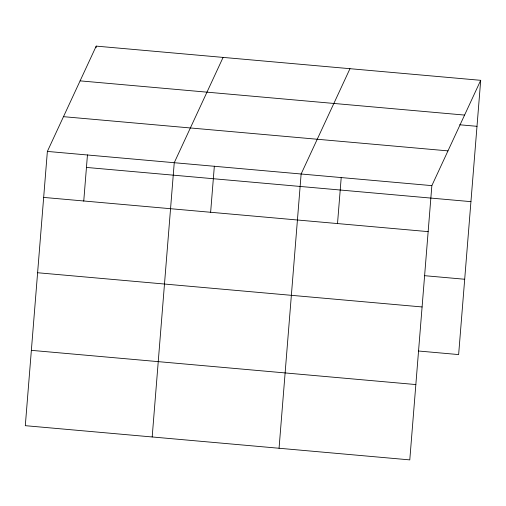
<?xml version="1.0" encoding="UTF-8"?>
<svg xmlns="http://www.w3.org/2000/svg" width="506" height="506" viewBox="0 0 506 506"><rect width="100%" height="100%" fill="white"/><g stroke="black" fill="none" stroke-linecap="round" stroke-linejoin="round"><path stroke-width="0.76" d="M47.368 151.421L25.3 425.679L409.784 459.884L431.852 185.632L480.7 80.321L96.216 46.116L47.368 151.421L431.852 185.632M83.743 201.141L87.462 154.88M96.089 47.672L96.216 46.116M152.179 436.969L174.247 162.711L223.095 57.399M210.622 212.431L214.342 166.17M279.059 448.253L301.127 174.001L349.975 68.689M337.502 223.722L341.221 177.461M480.7 80.321L458.632 354.579L418.468 351.006M80.093 80.865L464.578 115.077M459.676 124.78L477 126.317M63.484 116.671L447.968 150.877M86.456 167.435L470.941 201.647M43.668 197.416L428.152 231.628M424.534 275.681L464.691 279.255M37.602 272.74L422.093 306.952M31.359 350.348L415.843 384.56"/></g></svg>
